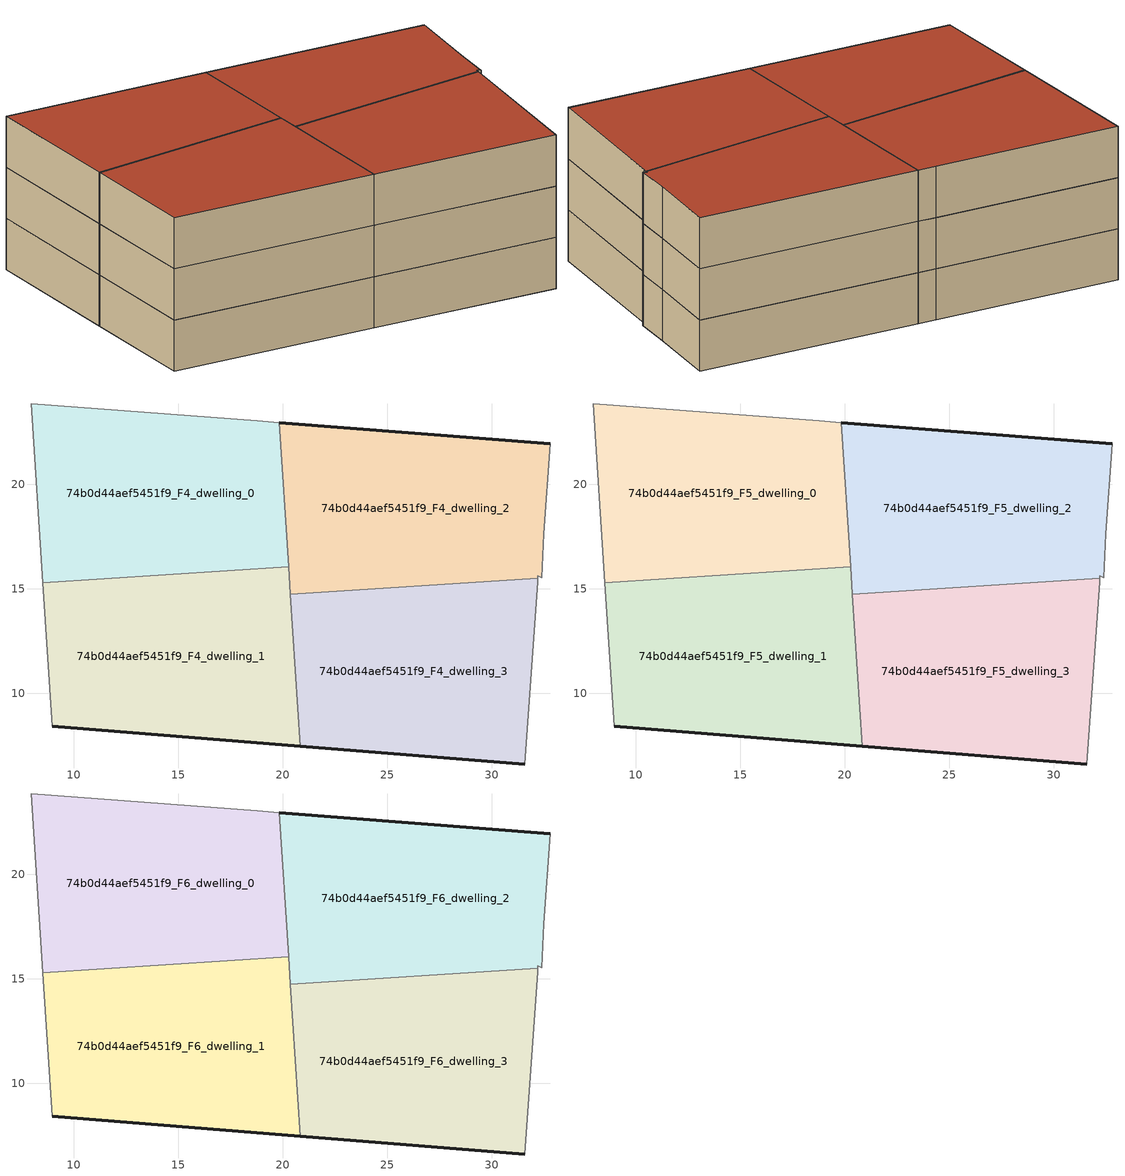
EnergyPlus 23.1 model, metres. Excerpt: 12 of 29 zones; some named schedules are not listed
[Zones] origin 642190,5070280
74b0d44aef5451f9_F4_dwelling_0
 floor to 74b0d44aef5451f9_F3_dwelling_0 (EU_floor_Construction): 20.29,16.06 19.84,22.96 18.78,23.04 7.98,23.84 8.53,15.3 z12
 wall adiabatic (EU_wall_Construction): 8.53,15.3 7.98,23.84 18.78,23.04 19.84,22.96 z12:15
 wall to 74b0d44aef5451f9_F4_dwelling_1 (EU_wall_Construction): 20.29,16.06 8.53,15.3 z12:15
 wall to 74b0d44aef5451f9_F4_dwelling_2 (EU_wall_Construction): 19.84,22.96 20.29,16.06 z12:15
74b0d44aef5451f9_F4_dwelling_1
 floor to 74b0d44aef5451f9_F3_dwelling_1 (EU_floor_Construction): 20.84,7.48 20.29,16.06 8.53,15.3 8.97,8.43 z12
 wall outside (EU_wall_Construction): 20.84,7.48 8.97,8.43 z12:15
 wall adiabatic (EU_wall_Construction): 8.97,8.43 8.53,15.3 z12:15
 wall to 74b0d44aef5451f9_F4_dwelling_3 (EU_wall_Construction): 20.37,14.75 20.84,7.48 z12:15
 wall to 74b0d44aef5451f9_F4_dwelling_2 (EU_wall_Construction): 20.29,16.06 20.37,14.75 z12:15
74b0d44aef5451f9_F4_dwelling_2
 floor to 74b0d44aef5451f9_F3_dwelling_2 (EU_floor_Construction): 32.39,15.53 32.49,17.63 32.79,21.94 19.84,22.96 20.37,14.75 32.19,15.51 32.19,15.63 z12
 wall outside (EU_wall_Construction): 19.84,22.96 32.79,21.94 z12:15
 wall adiabatic (EU_wall_Construction): 32.79,21.94 32.49,17.63 32.39,15.53 32.19,15.63 32.19,15.51 z12:15
 wall to 74b0d44aef5451f9_F4_dwelling_3 (EU_wall_Construction): 32.19,15.51 20.37,14.75 z12:15
74b0d44aef5451f9_F4_dwelling_3
 floor to 74b0d44aef5451f9_F3_dwelling_3 (EU_floor_Construction): 31.59,6.62 32.19,15.33 32.19,15.51 20.37,14.75 20.84,7.48 z12
 wall outside (EU_wall_Construction): 31.59,6.62 20.84,7.48 z12:15
 wall adiabatic (EU_wall_Construction): 32.19,15.51 32.19,15.33 31.59,6.62 z12:15
74b0d44aef5451f9_F5_dwelling_0
 floor to 74b0d44aef5451f9_F4_dwelling_0 (EU_floor_Construction): 20.29,16.06 19.84,22.96 18.78,23.04 7.98,23.84 8.53,15.3 z15
 wall adiabatic (EU_wall_Construction): 8.53,15.3 7.98,23.84 18.78,23.04 19.84,22.96 z15:18
 wall to 74b0d44aef5451f9_F5_dwelling_1 (EU_wall_Construction): 20.29,16.06 8.53,15.3 z15:18
 wall to 74b0d44aef5451f9_F5_dwelling_2 (EU_wall_Construction): 19.84,22.96 20.29,16.06 z15:18
74b0d44aef5451f9_F5_dwelling_1
 floor to 74b0d44aef5451f9_F4_dwelling_1 (EU_floor_Construction): 20.84,7.48 20.29,16.06 8.53,15.3 8.97,8.43 z15
 wall outside (EU_wall_Construction): 20.84,7.48 8.97,8.43 z15:18
 wall adiabatic (EU_wall_Construction): 8.97,8.43 8.53,15.3 z15:18
 wall to 74b0d44aef5451f9_F5_dwelling_3 (EU_wall_Construction): 20.37,14.75 20.84,7.48 z15:18
 wall to 74b0d44aef5451f9_F5_dwelling_2 (EU_wall_Construction): 20.29,16.06 20.37,14.75 z15:18
74b0d44aef5451f9_F5_dwelling_2
 floor to 74b0d44aef5451f9_F4_dwelling_2 (EU_floor_Construction): 32.39,15.53 32.49,17.63 32.79,21.94 19.84,22.96 20.37,14.75 32.19,15.51 32.19,15.63 z15
 wall outside (EU_wall_Construction): 19.84,22.96 32.79,21.94 z15:18
 wall adiabatic (EU_wall_Construction): 32.79,21.94 32.49,17.63 32.39,15.53 32.19,15.63 32.19,15.51 z15:18
 wall to 74b0d44aef5451f9_F5_dwelling_3 (EU_wall_Construction): 32.19,15.51 20.37,14.75 z15:18
74b0d44aef5451f9_F5_dwelling_3
 floor to 74b0d44aef5451f9_F4_dwelling_3 (EU_floor_Construction): 31.59,6.62 32.19,15.33 32.19,15.51 20.37,14.75 20.84,7.48 z15
 wall outside (EU_wall_Construction): 31.59,6.62 20.84,7.48 z15:18
 wall adiabatic (EU_wall_Construction): 32.19,15.51 32.19,15.33 31.59,6.62 z15:18
74b0d44aef5451f9_F6_dwelling_0
 floor to 74b0d44aef5451f9_F5_dwelling_0 (EU_floor_Construction): 20.29,16.06 19.84,22.96 18.78,23.04 7.98,23.84 8.53,15.3 z18
 wall adiabatic (EU_wall_Construction): 8.53,15.3 7.98,23.84 18.78,23.04 19.84,22.96 z18:21
 wall to 74b0d44aef5451f9_F6_dwelling_1 (EU_wall_Construction): 20.29,16.06 8.53,15.3 z18:21
 wall to 74b0d44aef5451f9_F6_dwelling_2 (EU_wall_Construction): 19.84,22.96 20.29,16.06 z18:21
 roof outside (EU_roof_Construction): 19.84,22.96 20.29,16.06 8.53,15.3 7.98,23.84 18.78,23.04 z21
74b0d44aef5451f9_F6_dwelling_1
 floor to 74b0d44aef5451f9_F5_dwelling_1 (EU_floor_Construction): 20.84,7.48 20.29,16.06 8.53,15.3 8.97,8.43 z18
 wall outside (EU_wall_Construction): 20.84,7.48 8.97,8.43 z18:21
 wall adiabatic (EU_wall_Construction): 8.97,8.43 8.53,15.3 z18:21
 wall to 74b0d44aef5451f9_F6_dwelling_3 (EU_wall_Construction): 20.37,14.75 20.84,7.48 z18:21
 wall to 74b0d44aef5451f9_F6_dwelling_2 (EU_wall_Construction): 20.29,16.06 20.37,14.75 z18:21
 roof outside (EU_roof_Construction): 20.29,16.06 20.84,7.48 8.97,8.43 8.53,15.3 z21
74b0d44aef5451f9_F6_dwelling_2
 floor to 74b0d44aef5451f9_F5_dwelling_2 (EU_floor_Construction): 32.39,15.53 32.49,17.63 32.79,21.94 19.84,22.96 20.37,14.75 32.19,15.51 32.19,15.63 z18
 wall outside (EU_wall_Construction): 19.84,22.96 32.79,21.94 z18:21
 wall adiabatic (EU_wall_Construction): 32.79,21.94 32.49,17.63 32.39,15.53 32.19,15.63 32.19,15.51 z18:21
 wall to 74b0d44aef5451f9_F6_dwelling_3 (EU_wall_Construction): 32.19,15.51 20.37,14.75 z18:21
 roof outside (EU_roof_Construction): 32.79,21.94 32.49,17.63 32.39,15.53 32.19,15.63 32.19,15.51 20.37,14.75 19.84,22.96 z21
74b0d44aef5451f9_F6_dwelling_3
 floor to 74b0d44aef5451f9_F5_dwelling_3 (EU_floor_Construction): 31.59,6.62 32.19,15.33 32.19,15.51 20.37,14.75 20.84,7.48 z18
 wall outside (EU_wall_Construction): 31.59,6.62 20.84,7.48 z18:21
 wall adiabatic (EU_wall_Construction): 32.19,15.51 32.19,15.33 31.59,6.62 z18:21
 roof outside (EU_roof_Construction): 32.19,15.51 32.19,15.33 31.59,6.62 20.84,7.48 20.37,14.75 z21
[Building]
EU S2 Campaign: North Axis=0; Terrain=City; Solar Distribution=FullExterior
[Site:Location]
Lyon-Bron: Latitude=45.75; Longitude=5; Time Zone=1; Elevation=198
[SizingPeriod:WeatherFileDays]
AnnualSizingPeriod: Begin Month=1; Begin Day of Month=1; End Month=12; End Day of Month=31; Day of Week for Start Day=Monday; Use Weather File Daylight Saving Period=No; Use Weather File Rain and Snow Indicators=No
[MATERIAL]
EU_InternalMass_Material: Roughness=MediumRough; Thickness=0.1; Conductivity=1; Density=1800; Specific Heat=900; Thermal Absorptance=0.9; Solar Absorptance=0.7; Visible Absorptance=0.7
[MATERIAL:NOMASS] Roughness=MediumRough; Thermal Absorptance=0.9; Solar Absorptance=0.7; Visible Absorptance=0.7
Name | Thermal Resistance
EU_wall_NoMass | 0.776494
EU_roof_NoMass | 0.486893
EU_floor_NoMass | 0.421597
[CONSTRUCTION]
EU_wall_Construction: EU_wall_NoMass
EU_roof_Construction: EU_roof_NoMass
EU_floor_Construction: EU_floor_NoMass
EU_InternalMass_Construction: EU_InternalMass_Material
[ZONE] Type=1; Multiplier=1; Ceiling Height=autocalculate; Floor Area=autocalculate; Part of Total Floor Area=Yes
Name | Volume
74b0d44aef5451f9_F4_dwelling_0; 74b0d44aef5451f9_F5_dwelling_0; 74b0d44aef5451f9_F6_dwelling_0 | 273.53
74b0d44aef5451f9_F4_dwelling_1; 74b0d44aef5451f9_F5_dwelling_1; 74b0d44aef5451f9_F6_dwelling_1 | 273.522
74b0d44aef5451f9_F4_dwelling_2; 74b0d44aef5451f9_F5_dwelling_2; 74b0d44aef5451f9_F6_dwelling_2 | 273.523
74b0d44aef5451f9_F4_dwelling_3; 74b0d44aef5451f9_F5_dwelling_3; 74b0d44aef5451f9_F6_dwelling_3 | 273.521
[INTERNALMASS] Construction=EU_InternalMass_Construction
Name | Zone or ZoneList | Surface Area
74b0d44aef5451f9_F4_dwelling_0_EU_InternalMass | 74b0d44aef5451f9_F4_dwelling_0 | 91.1781
74b0d44aef5451f9_F4_dwelling_1_EU_InternalMass | 74b0d44aef5451f9_F4_dwelling_1 | 91.1748
74b0d44aef5451f9_F4_dwelling_2_EU_InternalMass | 74b0d44aef5451f9_F4_dwelling_2 | 91.1755
74b0d44aef5451f9_F4_dwelling_3_EU_InternalMass | 74b0d44aef5451f9_F4_dwelling_3 | 91.1726
74b0d44aef5451f9_F5_dwelling_0_EU_InternalMass | 74b0d44aef5451f9_F5_dwelling_0 | 91.1781
74b0d44aef5451f9_F5_dwelling_1_EU_InternalMass | 74b0d44aef5451f9_F5_dwelling_1 | 91.1748
74b0d44aef5451f9_F5_dwelling_2_EU_InternalMass | 74b0d44aef5451f9_F5_dwelling_2 | 91.1755
74b0d44aef5451f9_F5_dwelling_3_EU_InternalMass | 74b0d44aef5451f9_F5_dwelling_3 | 91.1726
74b0d44aef5451f9_F6_dwelling_0_EU_InternalMass | 74b0d44aef5451f9_F6_dwelling_0 | 91.1781
74b0d44aef5451f9_F6_dwelling_1_EU_InternalMass | 74b0d44aef5451f9_F6_dwelling_1 | 91.1748
74b0d44aef5451f9_F6_dwelling_2_EU_InternalMass | 74b0d44aef5451f9_F6_dwelling_2 | 91.1755
74b0d44aef5451f9_F6_dwelling_3_EU_InternalMass | 74b0d44aef5451f9_F6_dwelling_3 | 91.1726
[OTHEREQUIPMENT] Fuel Type=Electricity; Design Level Calculation Method=Watts/Area; Power per Zone Floor Area=1; Fraction Latent=0; Fraction Radiant=0; Fraction Lost=0; Carbon Dioxide Generation Rate=0; EndUse Subcategory=EU_Step8_InternalGains
Name | Zone or ZoneList or Space or SpaceList | Schedule
EU_Step8_InternalGain_74b0d44aef5451f9_F4_dwelling_0_f000 | 74b0d44aef5451f9_F4_dwelling_0 | EU_Step8_GainSchedule_74b0d44aef5451f9_F4_dwelling_0_f000
EU_Step8_InternalGain_74b0d44aef5451f9_F4_dwelling_1_f000 | 74b0d44aef5451f9_F4_dwelling_1 | EU_Step8_GainSchedule_74b0d44aef5451f9_F4_dwelling_1_f000
EU_Step8_InternalGain_74b0d44aef5451f9_F4_dwelling_2_f000 | 74b0d44aef5451f9_F4_dwelling_2 | EU_Step8_GainSchedule_74b0d44aef5451f9_F4_dwelling_2_f000
EU_Step8_InternalGain_74b0d44aef5451f9_F4_dwelling_3_f000 | 74b0d44aef5451f9_F4_dwelling_3 | EU_Step8_GainSchedule_74b0d44aef5451f9_F4_dwelling_3_f000
EU_Step8_InternalGain_74b0d44aef5451f9_F5_dwelling_0_f000 | 74b0d44aef5451f9_F5_dwelling_0 | EU_Step8_GainSchedule_74b0d44aef5451f9_F5_dwelling_0_f000
EU_Step8_InternalGain_74b0d44aef5451f9_F5_dwelling_1_f000 | 74b0d44aef5451f9_F5_dwelling_1 | EU_Step8_GainSchedule_74b0d44aef5451f9_F5_dwelling_1_f000
EU_Step8_InternalGain_74b0d44aef5451f9_F5_dwelling_2_f000 | 74b0d44aef5451f9_F5_dwelling_2 | EU_Step8_GainSchedule_74b0d44aef5451f9_F5_dwelling_2_f000
EU_Step8_InternalGain_74b0d44aef5451f9_F5_dwelling_3_f000 | 74b0d44aef5451f9_F5_dwelling_3 | EU_Step8_GainSchedule_74b0d44aef5451f9_F5_dwelling_3_f000
EU_Step8_InternalGain_74b0d44aef5451f9_F6_dwelling_0_f000 | 74b0d44aef5451f9_F6_dwelling_0 | EU_Step8_GainSchedule_74b0d44aef5451f9_F6_dwelling_0_f000
EU_Step8_InternalGain_74b0d44aef5451f9_F6_dwelling_1_f000 | 74b0d44aef5451f9_F6_dwelling_1 | EU_Step8_GainSchedule_74b0d44aef5451f9_F6_dwelling_1_f000
EU_Step8_InternalGain_74b0d44aef5451f9_F6_dwelling_2_f000 | 74b0d44aef5451f9_F6_dwelling_2 | EU_Step8_GainSchedule_74b0d44aef5451f9_F6_dwelling_2_f000
EU_Step8_InternalGain_74b0d44aef5451f9_F6_dwelling_3_f000 | 74b0d44aef5451f9_F6_dwelling_3 | EU_Step8_GainSchedule_74b0d44aef5451f9_F6_dwelling_3_f000
[ZONEVENTILATION:DESIGNFLOWRATE] Schedule=EU_AlwaysOn; Design Flow Rate Calculation Method=AirChanges/Hour; Air Changes per Hour=0.693814; Ventilation Type=Natural; Fan Pressure Rise=0; Fan Total Efficiency=1; Constant Term Coefficient=1; Temperature Term Coefficient=0; Velocity Term Coefficient=0; Velocity Squared Term Coefficient=0; Minimum Indoor Temperature=-100; Maximum Indoor Temperature=100; Delta Temperature=-100; Minimum Outdoor Temperature=-100; Maximum Outdoor Temperature=100; Maximum Wind Speed=40
Name | Zone or ZoneList or Space or SpaceList
EU_ConstantAir_74b0d44aef5451f9_F4_dwelling_0 | 74b0d44aef5451f9_F4_dwelling_0
EU_ConstantAir_74b0d44aef5451f9_F4_dwelling_1 | 74b0d44aef5451f9_F4_dwelling_1
EU_ConstantAir_74b0d44aef5451f9_F4_dwelling_2 | 74b0d44aef5451f9_F4_dwelling_2
EU_ConstantAir_74b0d44aef5451f9_F4_dwelling_3 | 74b0d44aef5451f9_F4_dwelling_3
EU_ConstantAir_74b0d44aef5451f9_F5_dwelling_0 | 74b0d44aef5451f9_F5_dwelling_0
EU_ConstantAir_74b0d44aef5451f9_F5_dwelling_1 | 74b0d44aef5451f9_F5_dwelling_1
EU_ConstantAir_74b0d44aef5451f9_F5_dwelling_2 | 74b0d44aef5451f9_F5_dwelling_2
EU_ConstantAir_74b0d44aef5451f9_F5_dwelling_3 | 74b0d44aef5451f9_F5_dwelling_3
EU_ConstantAir_74b0d44aef5451f9_F6_dwelling_0 | 74b0d44aef5451f9_F6_dwelling_0
EU_ConstantAir_74b0d44aef5451f9_F6_dwelling_1 | 74b0d44aef5451f9_F6_dwelling_1
EU_ConstantAir_74b0d44aef5451f9_F6_dwelling_2 | 74b0d44aef5451f9_F6_dwelling_2
EU_ConstantAir_74b0d44aef5451f9_F6_dwelling_3 | 74b0d44aef5451f9_F6_dwelling_3
[HVACTEMPLATE:THERMOSTAT] Constant Heating Setpoint=20; Constant Cooling Setpoint=50
EU_HeatOnly_74b0d44aef5451f9_F0_dwelling_1; EU_HeatOnly_74b0d44aef5451f9_F0_dwelling_2; EU_HeatOnly_74b0d44aef5451f9_F0_dwelling_3; EU_HeatOnly_74b0d44aef5451f9_F0_dwelling_4; EU_HeatOnly_74b0d44aef5451f9_F1_dwelling_0; EU_HeatOnly_74b0d44aef5451f9_F1_dwelling_1; EU_HeatOnly_74b0d44aef5451f9_F1_dwelling_2; EU_HeatOnly_74b0d44aef5451f9_F1_dwelling_3; EU_HeatOnly_74b0d44aef5451f9_F2_dwelling_0; EU_HeatOnly_74b0d44aef5451f9_F2_dwelling_1; EU_HeatOnly_74b0d44aef5451f9_F2_dwelling_2; EU_HeatOnly_74b0d44aef5451f9_F2_dwelling_3; EU_HeatOnly_74b0d44aef5451f9_F3_dwelling_0; EU_HeatOnly_74b0d44aef5451f9_F3_dwelling_1; EU_HeatOnly_74b0d44aef5451f9_F3_dwelling_2; EU_HeatOnly_74b0d44aef5451f9_F3_dwelling_3; EU_HeatOnly_74b0d44aef5451f9_F4_dwelling_0; EU_HeatOnly_74b0d44aef5451f9_F4_dwelling_1; EU_HeatOnly_74b0d44aef5451f9_F4_dwelling_2; EU_HeatOnly_74b0d44aef5451f9_F4_dwelling_3; EU_HeatOnly_74b0d44aef5451f9_F5_dwelling_0; EU_HeatOnly_74b0d44aef5451f9_F5_dwelling_1; EU_HeatOnly_74b0d44aef5451f9_F5_dwelling_2; EU_HeatOnly_74b0d44aef5451f9_F5_dwelling_3; EU_HeatOnly_74b0d44aef5451f9_F6_dwelling_0; EU_HeatOnly_74b0d44aef5451f9_F6_dwelling_1; EU_HeatOnly_74b0d44aef5451f9_F6_dwelling_2; EU_HeatOnly_74b0d44aef5451f9_F6_dwelling_3
[HVACTEMPLATE:ZONE:IDEALLOADSAIRSYSTEM] System Availability Schedule=EU_AlwaysOn; Maximum Heating Supply Air Temperature=50; Minimum Cooling Supply Air Temperature=13; Maximum Heating Supply Air Humidity Ratio=0.0156; Minimum Cooling Supply Air Humidity Ratio=0.0077; Heating Limit=NoLimit; Cooling Limit=NoLimit; Heating Availability Schedule=EU_AlwaysOn; Cooling Availability Schedule=EU_CoolingOff; Dehumidification Control Type=ConstantSensibleHeatRatio; Cooling Sensible Heat Ratio=0.7; Dehumidification Setpoint=60; Humidification Control Type=None; Humidification Setpoint=30; Outdoor Air Method=None; Outdoor Air Flow Rate per Person=0.00944; Outdoor Air Flow Rate per Zone Floor Area=0; Outdoor Air Flow Rate per Zone=0; Demand Controlled Ventilation Type=None; Outdoor Air Economizer Type=NoEconomizer; Heat Recovery Type=None; Sensible Heat Recovery Effectiveness=0.7; Latent Heat Recovery Effectiveness=0.65
Name | Template Thermostat
74b0d44aef5451f9_F4_dwelling_0 | EU_HeatOnly_74b0d44aef5451f9_F4_dwelling_0
74b0d44aef5451f9_F4_dwelling_1 | EU_HeatOnly_74b0d44aef5451f9_F4_dwelling_1
74b0d44aef5451f9_F4_dwelling_2 | EU_HeatOnly_74b0d44aef5451f9_F4_dwelling_2
74b0d44aef5451f9_F4_dwelling_3 | EU_HeatOnly_74b0d44aef5451f9_F4_dwelling_3
74b0d44aef5451f9_F5_dwelling_0 | EU_HeatOnly_74b0d44aef5451f9_F5_dwelling_0
74b0d44aef5451f9_F5_dwelling_1 | EU_HeatOnly_74b0d44aef5451f9_F5_dwelling_1
74b0d44aef5451f9_F5_dwelling_2 | EU_HeatOnly_74b0d44aef5451f9_F5_dwelling_2
74b0d44aef5451f9_F5_dwelling_3 | EU_HeatOnly_74b0d44aef5451f9_F5_dwelling_3
74b0d44aef5451f9_F6_dwelling_0 | EU_HeatOnly_74b0d44aef5451f9_F6_dwelling_0
74b0d44aef5451f9_F6_dwelling_1 | EU_HeatOnly_74b0d44aef5451f9_F6_dwelling_1
74b0d44aef5451f9_F6_dwelling_2 | EU_HeatOnly_74b0d44aef5451f9_F6_dwelling_2
74b0d44aef5451f9_F6_dwelling_3 | EU_HeatOnly_74b0d44aef5451f9_F6_dwelling_3
[SIZING:ZONE] Zone Cooling Design Supply Air Temperature Input Method=SupplyAirTemperature; Zone Cooling Design Supply Air Temperature=13; Zone Heating Design Supply Air Temperature Input Method=SupplyAirTemperature; Zone Heating Design Supply Air Temperature=50; Zone Cooling Design Supply Air Humidity Ratio=0.008; Zone Heating Design Supply Air Humidity Ratio=0.008; Cooling Design Air Flow Method=DesignDay; Cooling Design Air Flow Rate=0; Cooling Minimum Air Flow per Zone Floor Area=0.000762; Cooling Minimum Air Flow=0; Cooling Minimum Air Flow Fraction=0.2; Heating Design Air Flow Method=DesignDay; Heating Design Air Flow Rate=0; Heating Maximum Air Flow per Zone Floor Area=0.002032; Heating Maximum Air Flow=0.141576; Heating Maximum Air Flow Fraction=0.3; Account for Dedicated Outdoor Air System=No; Dedicated Outdoor Air System Control Strategy=NeutralSupplyAir; Dedicated Outdoor Air Low Setpoint Temperature for Design=autosize; Dedicated Outdoor Air High Setpoint Temperature for Design=autosize; Zone Load Sizing Method=Sensible Load Only No Latent Load; Zone Latent Cooling Design Supply Air Humidity Ratio Input Method=HumidityRatioDifference; Zone Cooling Design Supply Air Humidity Ratio Difference=0.005; Zone Latent Heating Design Supply Air Humidity Ratio Input Method=HumidityRatioDifference; Zone Humidification Design Supply Air Humidity Ratio Difference=0.005
74b0d44aef5451f9_F4_dwelling_0; 74b0d44aef5451f9_F4_dwelling_1; 74b0d44aef5451f9_F4_dwelling_2; 74b0d44aef5451f9_F4_dwelling_3; 74b0d44aef5451f9_F5_dwelling_0; 74b0d44aef5451f9_F5_dwelling_1; 74b0d44aef5451f9_F5_dwelling_2; 74b0d44aef5451f9_F5_dwelling_3; 74b0d44aef5451f9_F6_dwelling_0; 74b0d44aef5451f9_F6_dwelling_1; 74b0d44aef5451f9_F6_dwelling_2; 74b0d44aef5451f9_F6_dwelling_3
[SCHEDULE:FILE] Column Number=1; Rows to Skip at Top=0; Number of Hours of Data=8760; Column Separator=Comma; Interpolate to Timestep=No; Minutes per Item=60; Adjust Schedule for Daylight Savings=Yes
Name | File
EU_Step8_GainSchedule_74b0d44aef5451f9_F4_dwelling_0_f000 | ../../schedules/74b0d44aef5451f9/74b0d44aef5451f9_F4_dwelling_0_f000_gain.csv
EU_Step8_GainSchedule_74b0d44aef5451f9_F4_dwelling_1_f000 | ../../schedules/74b0d44aef5451f9/74b0d44aef5451f9_F4_dwelling_1_f000_gain.csv
EU_Step8_GainSchedule_74b0d44aef5451f9_F4_dwelling_2_f000 | ../../schedules/74b0d44aef5451f9/74b0d44aef5451f9_F4_dwelling_2_f000_gain.csv
EU_Step8_GainSchedule_74b0d44aef5451f9_F4_dwelling_3_f000 | ../../schedules/74b0d44aef5451f9/74b0d44aef5451f9_F4_dwelling_3_f000_gain.csv
EU_Step8_GainSchedule_74b0d44aef5451f9_F5_dwelling_0_f000 | ../../schedules/74b0d44aef5451f9/74b0d44aef5451f9_F5_dwelling_0_f000_gain.csv
EU_Step8_GainSchedule_74b0d44aef5451f9_F5_dwelling_1_f000 | ../../schedules/74b0d44aef5451f9/74b0d44aef5451f9_F5_dwelling_1_f000_gain.csv
EU_Step8_GainSchedule_74b0d44aef5451f9_F5_dwelling_2_f000 | ../../schedules/74b0d44aef5451f9/74b0d44aef5451f9_F5_dwelling_2_f000_gain.csv
EU_Step8_GainSchedule_74b0d44aef5451f9_F5_dwelling_3_f000 | ../../schedules/74b0d44aef5451f9/74b0d44aef5451f9_F5_dwelling_3_f000_gain.csv
EU_Step8_GainSchedule_74b0d44aef5451f9_F6_dwelling_0_f000 | ../../schedules/74b0d44aef5451f9/74b0d44aef5451f9_F6_dwelling_0_f000_gain.csv
